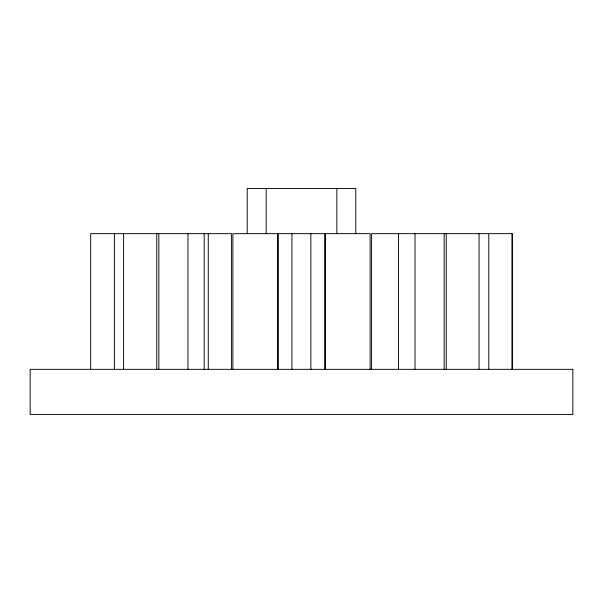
<?xml version="1.0" encoding="UTF-8"?>
<svg xmlns="http://www.w3.org/2000/svg" width="603" height="603" viewBox="0 0 603 603"><rect width="100%" height="100%" fill="white"/><g stroke="black" fill="none" stroke-linecap="round" stroke-linejoin="round"><path stroke-width="0.9" d="M158.687 233.663L90.661 233.663L90.661 369.338M444.313 233.663L446.114 233.663M489.523 233.663L512.339 233.663L512.339 369.338M512.053 233.663L512.053 369.338M488.777 369.338L488.777 233.663L446.235 233.663L446.235 369.338M479.068 233.663L479.068 369.338M444.155 369.338L444.155 233.663L371.599 233.663L371.599 369.338M415.022 233.663L415.022 369.338M398.508 233.663L398.508 369.338M370.121 369.338L370.121 233.663L325.303 233.663L325.303 369.338M355.77 233.663L355.77 188.438L247.23 188.438L247.23 233.663M336.843 188.438L336.843 233.663M324.821 369.338L324.821 233.663L278.179 233.663L278.179 369.338M310.854 233.663L310.854 369.338M291.95 233.663L291.95 369.338M277.697 369.338L277.697 233.663L232.879 233.663L232.879 369.338M266.157 188.438L266.157 233.663M231.401 369.338L231.401 233.663L158.845 233.663L158.845 369.338M208.261 233.663L208.261 369.338M204.183 233.663L204.183 369.338M187.955 233.663L187.955 369.338M156.765 233.663L156.765 369.338M123.585 233.663L123.585 369.338M114.382 233.663L114.382 369.338M572.85 369.338L30.15 369.338L30.15 414.562L572.85 414.562L572.85 369.338"/></g></svg>
